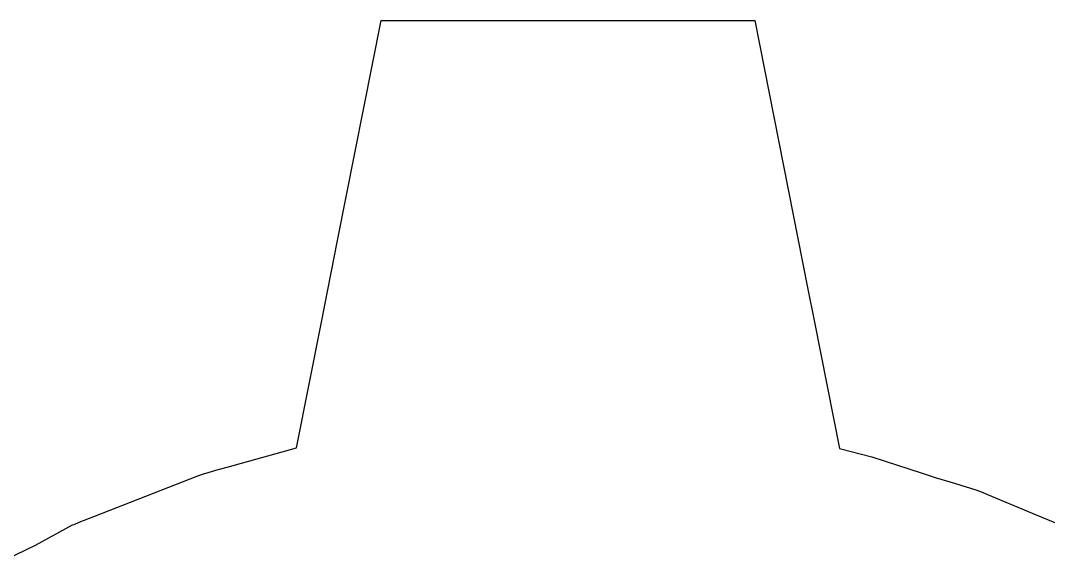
# Model space of a CAD drawing. Extents: x 0.1 to 59.6, y 0.2 to 53.5.
# Drawn here: x 19.53 to 38.95, y 43.31 to 53.5 of the extents above; entities that cross this region are included whole.
import ezdxf

# ---------------------------------------------------------------- set-up
doc = ezdxf.new("R2010")
doc.units = 0
doc.layers.add('BASE', color=7, linetype='CONTINUOUS')

msp = doc.modelspace()

# ---------------------------------------------------------------- linework, layer by layer
at = {"layer": 'BASE', "color": 7}
for p, q in [((25.521, 49.341), (26.344, 53.498)), ((26.344, 53.498), (27.986, 53.498)), ((27.986, 53.498), (28.294, 53.498)), ((28.294, 53.498), (31.536, 53.498)), ((31.536, 53.498), (33.403, 53.498)), ((33.403, 53.498), (34.402, 48.454)), ((25.215, 47.797), (25.521, 49.341)), ((34.402, 48.454), (34.533, 47.797)), ((24.744, 45.422), (25.215, 47.797)), ((34.533, 47.797), (35.006, 45.41)), ((23.433, 45.056), (24.744, 45.422)), ((35.006, 45.41), (35.618, 45.252)), ((35.618, 45.252), (36.569, 44.942)), ((20.915, 44.123), (22.879, 44.892)), ((22.879, 44.892), (23.007, 44.938)), ((23.007, 44.938), (23.009, 44.938)), ((23.009, 44.938), (23.265, 45.01)), ((23.265, 45.01), (23.433, 45.056)), ((36.569, 44.942), (36.814, 44.863)), ((36.814, 44.863), (37.201, 44.745)), ((37.201, 44.745), (37.583, 44.63)), ((37.583, 44.63), (37.672, 44.595)), ((37.672, 44.595), (37.8, 44.541)), ((37.8, 44.541), (38.722, 44.157)), ((20.634, 44.013), (20.915, 44.123)), ((38.722, 44.157), (39.15, 43.978)), ((19.809, 43.583), (20.514, 43.963)), ((20.514, 43.963), (20.54, 43.974)), ((20.54, 43.974), (20.634, 44.013)), ((19.25, 43.311), (19.809, 43.583))]:
    msp.add_line(p, q, dxfattribs=at)

doc.saveas('drawing.dxf')
